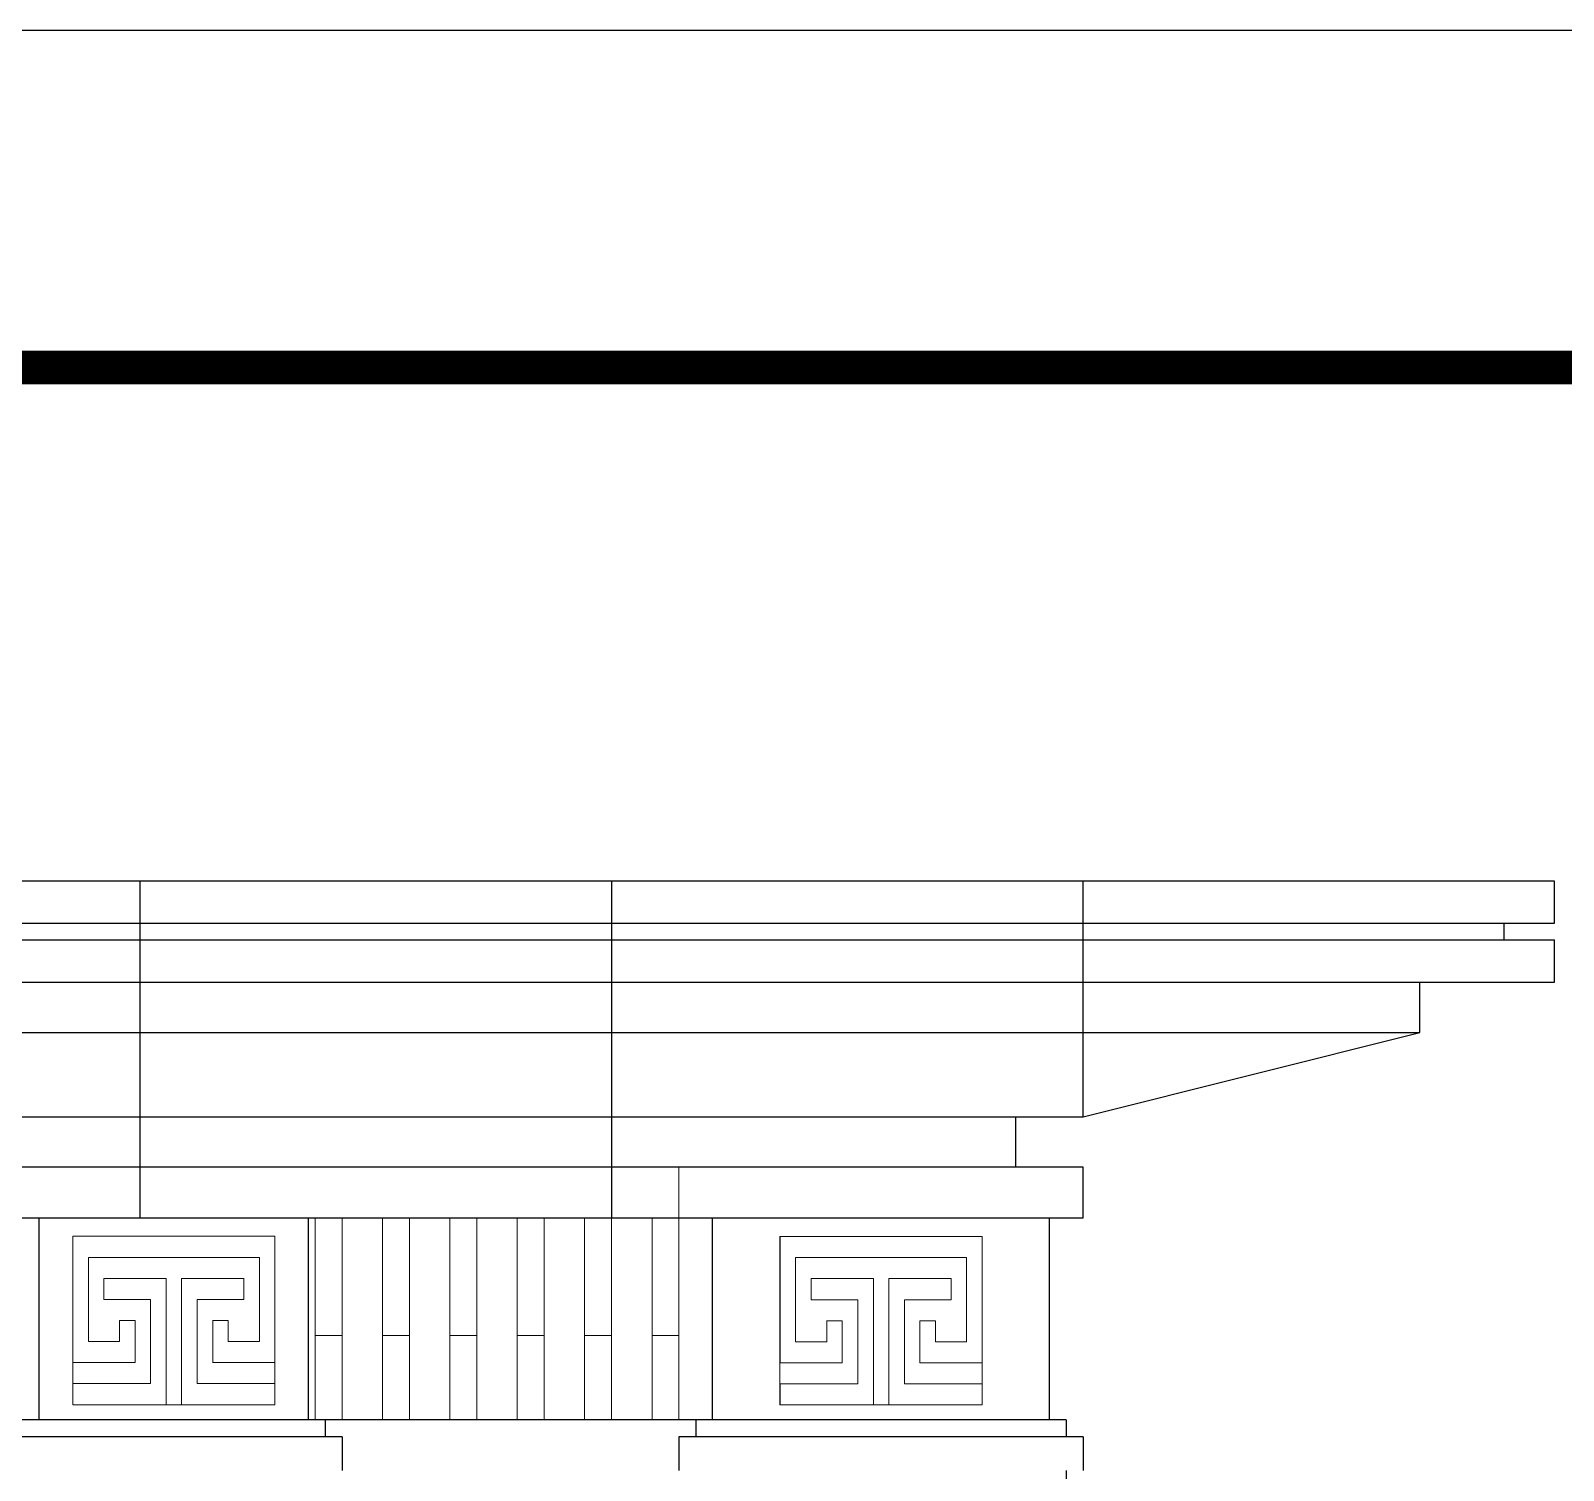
# Model space of a CAD drawing. Extents: x 1188826 to 1909461, y 608442 to 1651179.
# Drawn here: x 1668758 to 1673309, y 1047827 to 1052102 of the extents above; entities that cross this region are included whole.
import ezdxf

# ---------------------------------------------------------------- set-up
doc = ezdxf.new("R2010")
doc.units = 0
doc.header["$LTSCALE"] = 1000
doc.header["$MEASUREMENT"] = 0
for name, color, linetype in [('分缝', 37, 'Continuous'), ('图框', 140, 'Continuous'), ('立面线', 40, 'Continuous')]:
    doc.layers.add(name, color=color, linetype=linetype)
doc.layers.add('煤化工粉煤灰', color=7, linetype='Continuous', lineweight=0)

msp = doc.modelspace()

# ---------------------------------------------------------------- linework, layer by layer
at = {"layer": '分缝'}
for p, q in [((1669082.8, 1048576.5), (1669082.8, 1049576.5)), ((1670482.8, 1049576.5), (1670482.7, 1048576.5)), ((1671882.8, 1048876.5), (1671882.8, 1049576.5))]:
    msp.add_line(p, q, dxfattribs=at)
at = {"layer": '图框'}
msp.add_lwpolyline([(1643957.2, 1010102), (1718257.2, 1010102), (1718257.2, 1052102), (1643957.2, 1052102)], close=True, dxfattribs=at)
at = {"layer": '图框', "const_width": 100}
msp.add_lwpolyline([(1646457.2, 1011102), (1717257.2, 1011102), (1717257.2, 1051102), (1646457.2, 1051102)], close=True, dxfattribs=at)
at = {"layer": '煤化工粉煤灰', "color": 34}
for p, q in [((1670682.8, 1048726.5), (1670682.7, 1047976.5)), ((1669602.7, 1047976.5), (1669602.7, 1048576.5)), ((1669682.7, 1048576.5), (1669682.7, 1047976.5)), ((1669802.7, 1047976.5), (1669802.7, 1048576.5)), ((1669882.7, 1048576.5), (1669882.7, 1047976.5)), ((1670002.7, 1047976.5), (1670002.7, 1048576.5)), ((1670082.7, 1048576.5), (1670082.7, 1047976.5)), ((1670202.7, 1047976.5), (1670202.7, 1048576.5)), ((1670282.7, 1048576.5), (1670282.7, 1047976.5)), ((1670402.7, 1047976.5), (1670402.7, 1048576.5)), ((1670482.7, 1048576.5), (1670482.7, 1047976.5)), ((1670602.7, 1047976.5), (1670602.7, 1048576.5)), ((1668882.7, 1048521.5), (1668882.7, 1048021.5)), ((1669483, 1048521.5), (1668882.7, 1048521.5)), ((1668883, 1048521.5), (1668883, 1048146.5)), ((1669483, 1048146.5), (1669483, 1048521.5)), ((1670982.7, 1048020.8), (1670982.7, 1048520.8)), ((1671583, 1048520.8), (1670982.7, 1048520.8)), ((1670983, 1048520.8), (1670983, 1048145.8)), ((1671583, 1048145.8), (1671583, 1048520.8)), ((1668929.2, 1048459), (1669436.8, 1048459)), ((1668929.2, 1048209), (1668929.2, 1048459)), ((1669436.8, 1048459), (1669436.8, 1048209)), ((1671029.2, 1048458.3), (1671536.9, 1048458.3)), ((1671029.2, 1048208.3), (1671029.2, 1048458.3)), ((1671536.9, 1048458.3), (1671536.9, 1048208.3)), ((1669159.9, 1048396.5), (1668975, 1048396.5)), ((1668975.3, 1048334), (1668975.3, 1048396.5)), ((1669159.9, 1048396.5), (1669159.9, 1048021.5)), ((1669390.7, 1048396.5), (1669205.8, 1048396.5)), ((1669206.1, 1048396.5), (1669206.1, 1048021.5)), ((1669390.7, 1048334), (1669390.7, 1048396.5)), ((1671259.9, 1048395.8), (1671075.1, 1048395.8)), ((1671075.3, 1048333.3), (1671075.3, 1048395.8)), ((1671259.9, 1048395.8), (1671259.9, 1048020.8)), ((1671490.7, 1048395.8), (1671305.8, 1048395.8)), ((1671306.1, 1048395.8), (1671306.1, 1048020.8)), ((1671490.7, 1048333.3), (1671490.7, 1048395.8)), ((1669113.8, 1048334), (1668975, 1048334)), ((1669113.8, 1048084), (1669113.8, 1048334)), ((1669252.2, 1048334), (1669390.7, 1048334)), ((1669252.2, 1048084), (1669252.2, 1048334)), ((1671213.8, 1048333.3), (1671075.1, 1048333.3)), ((1671213.8, 1048083.3), (1671213.8, 1048333.3)), ((1671352.2, 1048333.3), (1671490.7, 1048333.3)), ((1671352.2, 1048083.3), (1671352.2, 1048333.3)), ((1669021.2, 1048271.5), (1669067.6, 1048271.5)), ((1669021.5, 1048271.5), (1669021.5, 1048209)), ((1669067.6, 1048146.5), (1669067.6, 1048271.5)), ((1669298.1, 1048271.5), (1669344.5, 1048271.5)), ((1669298.4, 1048271.5), (1669298.4, 1048146.5)), ((1669344.5, 1048209), (1669344.5, 1048271.5)), ((1671121.2, 1048270.8), (1671167.6, 1048270.8)), ((1671121.5, 1048270.8), (1671121.5, 1048208.3)), ((1671167.6, 1048145.8), (1671167.6, 1048270.8)), ((1671398.1, 1048270.8), (1671444.6, 1048270.8)), ((1671398.4, 1048270.8), (1671398.4, 1048145.8)), ((1671444.6, 1048208.3), (1671444.6, 1048270.8)), ((1668929.2, 1048209), (1669021.5, 1048209)), ((1669436.8, 1048209), (1669344.5, 1048209)), ((1669682.7, 1048226.5), (1669602.7, 1048226.5)), ((1669882.7, 1048226.5), (1669802.7, 1048226.5)), ((1670082.7, 1048226.5), (1670002.7, 1048226.5)), ((1670282.7, 1048226.5), (1670202.7, 1048226.5)), ((1670482.7, 1048226.5), (1670402.7, 1048226.5)), ((1670682.7, 1048226.5), (1670602.7, 1048226.5)), ((1671029.2, 1048208.3), (1671121.5, 1048208.3)), ((1671536.9, 1048208.3), (1671444.6, 1048208.3)), ((1668882.7, 1048146.5), (1669067.6, 1048146.5)), ((1669298.1, 1048146.5), (1669483, 1048146.5)), ((1669482.7, 1048084), (1669482.7, 1048146.5)), ((1670982.7, 1048145.8), (1671167.6, 1048145.8)), ((1671398.1, 1048145.8), (1671583, 1048145.8)), ((1671582.8, 1048145.8), (1671582.8, 1048083.3)), ((1669113.8, 1048084), (1668882.7, 1048084)), ((1668883, 1048021.5), (1668883, 1048084)), ((1669483, 1048084), (1669252.2, 1048084)), ((1669483, 1048021.5), (1669483, 1048084)), ((1671213.8, 1048083.3), (1670982.7, 1048083.3)), ((1670983, 1048020.8), (1670983, 1048083.3)), ((1671583, 1048083.3), (1671352.2, 1048083.3)), ((1671583, 1048020.8), (1671583, 1048083.3)), ((1668882.7, 1048021.5), (1669483, 1048021.5)), ((1670982.7, 1048020.8), (1671583, 1048020.8))]:
    msp.add_line(p, q, dxfattribs=at)
at = {"layer": '立面线'}
for p, q in [((1673282.8, 1049576.5), (1656482.8, 1049576.5)), ((1673282.8, 1049451.5), (1673282.8, 1049576.5)), ((1656482.8, 1049451.5), (1673282.8, 1049451.5)), ((1673132.8, 1049401.5), (1673132.8, 1049451.5)), ((1656482.8, 1049401.5), (1673282.8, 1049401.5)), ((1673282.8, 1049276.5), (1673282.8, 1049401.5)), ((1656482.8, 1049276.5), (1673282.8, 1049276.5)), ((1672882.8, 1049126.5), (1672882.8, 1049276.5)), ((1656882.8, 1049126.5), (1672882.8, 1049126.5)), ((1671882.8, 1048876.5), (1672882.7, 1049126.5)), ((1672882.7, 1049126.5), (1672882.8, 1049126.5)), ((1657882.8, 1048876.5), (1671882.7, 1048876.5)), ((1671682.8, 1048726.5), (1671682.8, 1048876.5)), ((1671882.7, 1048876.5), (1671882.8, 1048876.5)), ((1671882.8, 1048726.5), (1657882.8, 1048726.5)), ((1671882.8, 1048576.5), (1671882.8, 1048726.5)), ((1657882.8, 1048576.5), (1671882.8, 1048576.5)), ((1668782.7, 1047976.5), (1668782.7, 1048576.5)), ((1669582.7, 1047976.5), (1669582.7, 1048576.5)), ((1670782.8, 1047976.5), (1670782.8, 1048576.5)), ((1671782.8, 1047976.5), (1671782.8, 1048576.5)), ((1671832.8, 1047976.5), (1666482.7, 1047976.5)), ((1669632.7, 1047976.5), (1669632.7, 1047926.5)), ((1670732.8, 1047976.5), (1670732.8, 1047926.5)), ((1671832.8, 1047976.5), (1671832.8, 1047926.5)), ((1669682.7, 1047926.5), (1668652.7, 1047926.5)), ((1669682.7, 1047926.5), (1669682.7, 1047826.5)), ((1670682.8, 1047926.5), (1670682.8, 1047826.5)), ((1671882.8, 1047926.5), (1670682.8, 1047926.5)), ((1671882.8, 1047926.5), (1671882.8, 1047826.5)), ((1671832.8, 1047826.5), (1671832.8, 1047776.5))]:
    msp.add_line(p, q, dxfattribs=at)

doc.saveas('drawing.dxf')
